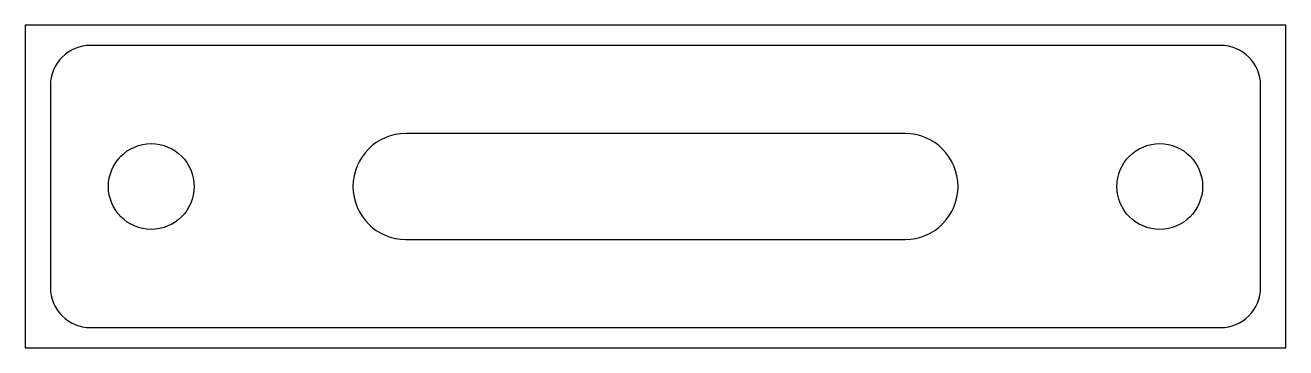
# Model space of a CAD drawing. Header units: millimetres. Extents: x -62 to 62, y -16 to 16.
import ezdxf

# ---------------------------------------------------------------- set-up
doc = ezdxf.new("R2010")
doc.units = ezdxf.units.MM
for name, color, linetype in [('A_OUTSIDE_STEP_Z-10', 2, 'CONTINUOUS'), ('B_ADJUSTMENT_SLOT_Z-8', 3, 'CONTINUOUS'), ('BLANK', 1, 'CONTINUOUS'), ('C_TAPPED_HOLES_M10_Z-14', 4, 'CONTINUOUS')]:
    doc.layers.add(name, color=color, linetype=linetype)

msp = doc.modelspace()

# ---------------------------------------------------------------- linework, layer by layer
at = {"layer": 'A_OUTSIDE_STEP_Z-10'}
for p, q in [((56, 14), (-56, 14)), ((-60, 10), (-60, -10)), ((60, -10), (60, 10)), ((-56, -14), (56, -14))]:
    msp.add_line(p, q, dxfattribs=at)
for centre, start, end in [((-56, 10), 90, 180), ((56, 10), 0, 90), ((-56, -10), 180, 270), ((56, -10), 270, 0)]:
    msp.add_arc(centre, 4, start, end, dxfattribs=at)
at = {"layer": 'B_ADJUSTMENT_SLOT_Z-8'}
for p, q in [((24.75, 5.25), (-24.75, 5.25)), ((-24.75, -5.25), (24.75, -5.25))]:
    msp.add_line(p, q, dxfattribs=at)
for centre, start, end in [((-24.75, 0), 90, 270), ((24.75, 0), 270, 90)]:
    msp.add_arc(centre, 5.25, start, end, dxfattribs=at)
at = {"layer": 'BLANK'}
for p, q in [((62.5, 16), (-62.5, 16)), ((-62.5, 16), (-62.5, -16)), ((62.5, -16), (62.5, 16)), ((-62.5, -16), (62.5, -16))]:
    msp.add_line(p, q, dxfattribs=at)
at = {"layer": 'C_TAPPED_HOLES_M10_Z-14'}
for centre in [(-50, 0), (50, 0)]:
    msp.add_circle(centre, 4.25, dxfattribs=at)

doc.saveas('drawing.dxf')
